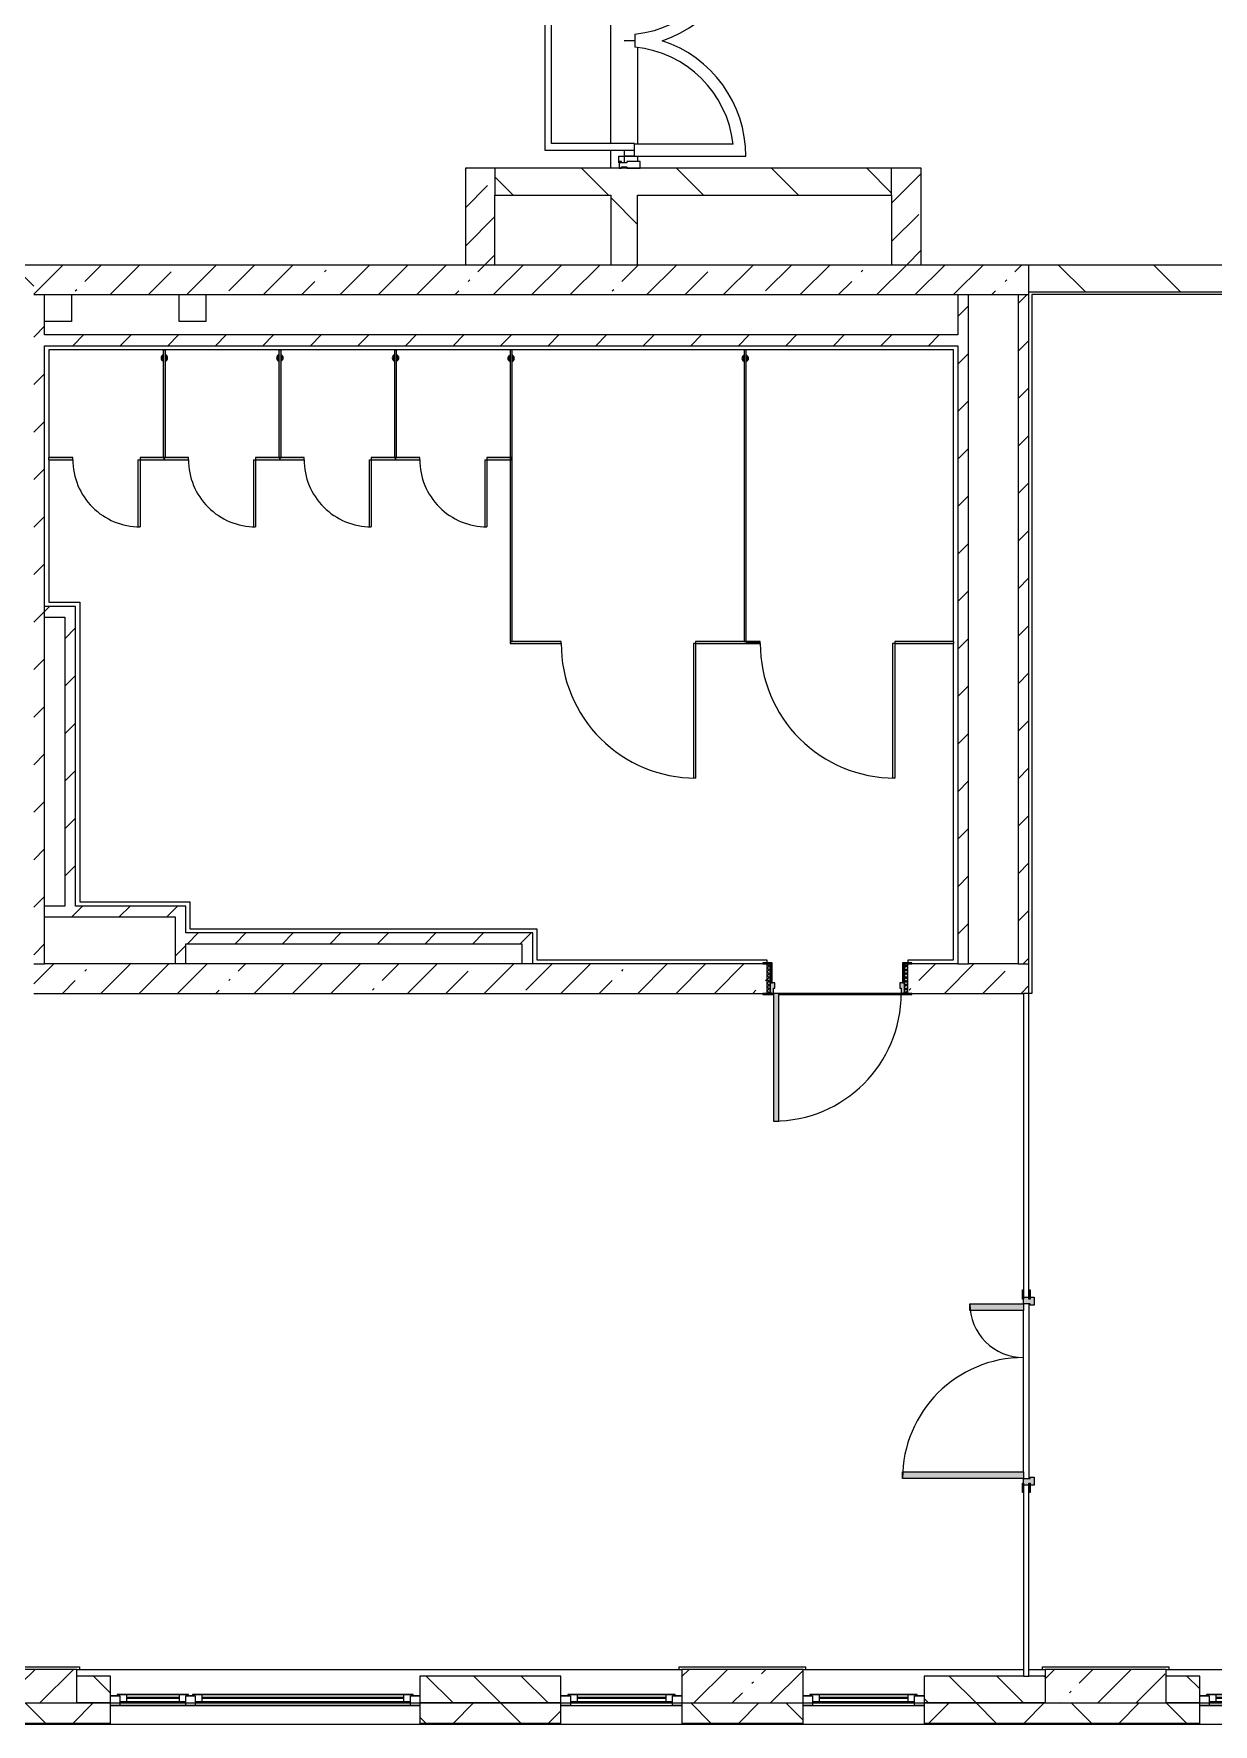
# Model space of a CAD drawing. Header units: millimetres. Extents: x 957 to 217451, y -8553 to 29000.
# Drawn here: x 184651 to 193421, y -258 to 12321 of the extents above; entities that cross this region are included whole.
import ezdxf

# ---------------------------------------------------------------- set-up
doc = ezdxf.new("R2010")
doc.units = ezdxf.units.MM
for name, color, linetype, lineweight, true_color in [('A-DETL-GENF-5', 7, 'Continuous', 5, 0xaaaaaa), ('A-DOOR-3', 7, 'Continuous', 5, 0xaaaaaa), ('A-DOOR-4', 7, 'Continuous', 5, 0xe2e2e2), ('A-DOOR-FRAM-3', 7, 'Continuous', 5, 0xe2e2e2), ('A-DOOR-FRAM-4', 7, 'Continuous', 5, 0xaaaaaa), ('A-FLOR-2', 7, 'Continuous', 5, 0xaaaaaa), ('A-GENM-5', 7, 'Continuous', 5, 0xe2ddcd)]:
    doc.layers.add(name, color=color, linetype=linetype, lineweight=lineweight, true_color=true_color)
for name, color, linetype, lineweight in [('A-DOOR-6', 7, 'Continuous', 5), ('A-GENM-2', 7, 'Continuous', 5), ('A-GLAZ-2', 7, 'Continuous', 5), ('A-GLAZ-CWMG-2', 7, 'Continuous', 5), ('A-WALL', 7, 'Continuous', 9), ('A-WALL-2', 7, 'Continuous', 5), ('I-WALL-2', 7, 'Continuous', 5), ('S-COLS-2', 7, 'Continuous', 5)]:
    doc.layers.add(name, color=color, linetype=linetype, lineweight=lineweight)
pattern_1 = [(45, (90440.88, 0), (-176.7767, 176.7767), [])]
pattern_2 = [(45, (90440.88, 0), (-285.1231, 285.1231), []), (45, (90726, 0), (-285.1231, 285.1231), [504.031, -100.806, 16.764, -84.042])]
pattern_3 = [(135, (90440.9, 0), (-353.5534, -353.5534), [])]

# ---------------------------------------------------------------- blocks, each defined once
blk = doc.blocks.new('BSC_Колонна _Прямоугольная - 250х900-23282983-3_2_1_птичка')
at = {"layer": 'S-COLS-2'}
h = blk.add_hatch(dxfattribs=at)
h.set_pattern_fill('FP_78', color=256, style=0, pattern_type=2)
h.set_pattern_definition([(45, (-99480, -25), (-285.1231, 285.1231), []), (45, (-99194.88, -25), (-285.1231, 285.1231), [504.031, -100.806, 16.764, -84.042])])
h.paths.add_polyline_path([(270, -125), (450, -125), (450, 125), (-450, 125), (-450, -125)])
for p, q in [((450, 125), (-450, 125)), ((-450, 125), (-450, -125)), ((450, -125), (450, 125)), ((-450, -125), (450, -125))]:
    blk.add_line(p, q, dxfattribs=at)
blk = doc.blocks.new('110_Дверь_СКБ_1Ст_Внутренняя1 - Д-7а_л__950x2100h_Туалет-V201-3_2_1_птичка')
at = {"layer": 'A-DOOR-3'}
h = blk.add_hatch(dxfattribs=at)
h.set_pattern_fill('FP_80', color=256, style=0, pattern_type=2)
h.set_pattern_definition([(135, (1776.41, 174.685), (-14.14214, -14.14214), []), (225, (1776.41, 174.685), (14.14214, -14.14214), [])])
h.paths.add_polyline_path([(537.5, 110), (512.5, 110), (512.5, -110), (537.5, -110)])
at = {"layer": 'A-DOOR-4'}
h = blk.add_hatch(color=256, dxfattribs=at)
h.paths.add_polyline_path([(487.5, 110), (487.5, 70), (477.5, 70), (477.5, 30), (512.5, 30), (512.5, 110), (500.2, 110)])
h.paths.add_polyline_path([(-487.5, 110), (-487.5, 30), (-452.5, 30), (-452.5, 70), (-462.5, 70), (-462.5, 110), (-472.5, 110)])
at = {"layer": 'A-DOOR-FRAM-3'}
for points in [[(447.5, 1060), (447.5, 110), (487.5, 112), (487.5, 1060)], [(-542.5, 118), (-542.5, 110), (-472.5, 110), (-472.5, 118), (-512.5, 118)], [(-487.5, 30), (-487.5, -110), (-472.5, -110), (-472.5, 30)], [(567.5, 118), (497.5, 118), (497.5, 110), (567.5, 110)], [(497.5, 30), (497.5, -110), (512.5, -110), (512.5, 30)], [(-512.5, -110), (-542.5, -110), (-542.5, -118), (-472.5, -118), (-472.5, -110), (-487.5, -110)], [(536.5, -110), (497.5, -110), (497.5, -118), (567.5, -118), (567.5, -110), (537.5, -110)]]:
    blk.add_hatch(color=256, dxfattribs=at).paths.add_polyline_path(points)
at = {"layer": 'A-DOOR-FRAM-4'}
h = blk.add_hatch(dxfattribs=at)
h.set_pattern_fill('FP_81', color=256, style=0, pattern_type=2)
h.set_pattern_definition([(45, (-346.384, 174.685), (-14.1421, 14.1421), []), (135, (-346.384, 174.685), (-14.1421, -14.1421), [])])
h.paths.add_polyline_path([(-512.5, 110), (-512.5, -110), (-487.5, -110), (-487.5, 110)])
at = {"layer": 'A-DOOR-3'}
for p, q in [((487.5, 1060), (447.5, 1060)), ((447.5, 1060), (447.5, 110)), ((487.5, 110), (487.5, 1060)), ((447.5, 110), (487.5, 110))]:
    blk.add_line(p, q, dxfattribs=at)
blk.add_arc((487.5, 110), 950, 90, 180, dxfattribs=at)
at = {"layer": 'A-DOOR-FRAM-4'}
for p, q in [((-472.5, 118), (-542.5, 118)), ((-542.5, 118), (-542.5, 110)), ((-542.5, 110), (-472.5, 110)), ((-487.5, 110), (-512.5, 110)), ((-512.5, 110), (-512.5, -110)), ((-462.5, 110), (-487.5, 110)), ((-487.5, 110), (-487.5, 30)), ((-487.5, -110), (-487.5, 110)), ((-472.5, 110), (-487.5, 110)), ((-487.5, 110), (-487.5, 109)), ((-487.5, 109), (-472.5, 109)), ((-487.5, 30), (-452.5, 30)), ((-472.5, 30), (-487.5, 30)), ((-487.5, 30), (-487.5, -110)), ((-472.5, 110), (-472.5, 118)), ((-472.5, 109), (-472.5, 110)), ((-472.5, -110), (-472.5, 30)), ((-462.5, 70), (-462.5, 110)), ((-452.5, 70), (-462.5, 70)), ((-452.5, 30), (-452.5, 70)), ((487.5, 70), (477.5, 70)), ((477.5, 70), (477.5, 30)), ((477.5, 30), (512.5, 30)), ((487.5, 110), (487.5, 70)), ((512.5, 110), (487.5, 110)), ((567.5, 118), (497.5, 118)), ((497.5, 118), (497.5, 110)), ((512.5, 110), (497.5, 110)), ((497.5, 110), (497.5, 109)), ((497.5, 110), (567.5, 110)), ((497.5, 109), (512.5, 109)), ((512.5, 30), (497.5, 30)), ((497.5, 30), (497.5, -110)), ((512.5, 30), (512.5, 110)), ((537.5, 110), (512.5, 110)), ((512.5, 110), (512.5, -110)), ((512.5, 109), (512.5, 110)), ((512.5, -110), (512.5, 30)), ((537.5, -110), (537.5, 110)), ((567.5, 110), (567.5, 118)), ((-472.5, -110), (-542.5, -110)), ((-542.5, -110), (-542.5, -118)), ((-542.5, -118), (-472.5, -118)), ((-512.5, -110), (-487.5, -110)), ((-487.5, -110), (-472.5, -110)), ((-472.5, -118), (-472.5, -110)), ((497.5, -110), (512.5, -110)), ((567.5, -110), (497.5, -110)), ((497.5, -110), (497.5, -118)), ((497.5, -118), (567.5, -118)), ((512.5, -110), (537.5, -110)), ((567.5, -118), (567.5, -110))]:
    blk.add_line(p, q, dxfattribs=at)
blk = doc.blocks.new('BSC_Колонна _Прямоугольная - 250х900-V202-3_2_1_птичка')
at = {"layer": 'S-COLS-2'}
h = blk.add_hatch(dxfattribs=at)
h.set_pattern_fill('FP_82', color=256, style=0, pattern_type=2)
h.set_pattern_definition([(45, (-94080, -25), (-285.1231, 285.1231), []), (45, (-93794.88, -25), (-285.1231, 285.1231), [504.031, -100.806, 16.764, -84.042])])
h.paths.add_polyline_path([(450, -125), (450, 125), (-450, 125), (-450, -125), (111, -125)])
for p, q in [((450, 125), (-450, 125)), ((-450, 125), (-450, -125)), ((450, -125), (450, 125)), ((-450, -125), (450, -125))]:
    blk.add_line(p, q, dxfattribs=at)
blk = doc.blocks.new('BSC_Колонна _Прямоугольная - 250х900-V203-3_2_1_птичка')
at = {"layer": 'S-COLS-2'}
h = blk.add_hatch(dxfattribs=at)
h.set_pattern_fill('FP_83', color=256, style=0, pattern_type=2)
h.set_pattern_definition([(45, (-102180, -25), (-285.1231, 285.1231), []), (45, (-101894.88, -25), (-285.1231, 285.1231), [504.031, -100.806, 16.764, -84.042])])
h.paths.add_polyline_path([(367, -125), (450, -125), (450, 125), (-450, 125), (-450, -125)])
for p, q in [((450, 125), (-450, 125)), ((-450, 125), (-450, -125)), ((450, -125), (450, 125)), ((-450, -125), (450, -125))]:
    blk.add_line(p, q, dxfattribs=at)
blk = doc.blocks.new('120_Окно_СКБ_2Ст_Фрамуга сверху - 120_Окно_СКБ_2Ст_2300х2500_h_ ДОО-19727959-3_2_1_птичка')
at = {"layer": 'A-GLAZ-2'}
for p, q in [((-1150, -127), (-1150, -57)), ((-1150, -57), (-1080, -57)), ((1150, -57), (-1150, -57)), ((-1080, -57), (-1080, -127)), ((-1080, -57), (1080, -57)), ((520, -87), (-1080, -87)), ((-1080, -87), (-1080, -127)), ((-1030, -137), (-1030, -87)), ((-1030, -107), (470, -107)), ((470, -117), (-1030, -117)), ((470, -137), (470, -87)), ((520, -127), (520, -57)), ((520, -57), (590, -57)), ((520, -127), (520, -87)), ((590, -57), (590, -127)), ((1080, -87), (590, -87)), ((590, -87), (590, -127)), ((640, -137), (640, -87)), ((640, -107), (1030, -107)), ((1030, -117), (640, -117)), ((1030, -137), (1030, -87)), ((1080, -127), (1080, -57)), ((1080, -57), (1150, -57)), ((1080, -127), (1080, -87)), ((1150, -57), (1150, -127)), ((-1080, -127), (-1150, -127)), ((-1150, -127), (-1100, -127)), ((-1080, -127), (-1100, -127)), ((-1100, -127), (-1100, -137)), ((-1100, -137), (540, -137)), ((540, -137), (-1100, -137)), ((590, -127), (520, -127)), ((540, -127), (520, -127)), ((540, -127), (570, -127)), ((540, -127), (570, -127)), ((540, -137), (540, -127)), ((590, -127), (570, -127)), ((570, -127), (570, -137)), ((570, -137), (1100, -137)), ((1100, -137), (570, -137)), ((1150, -127), (1080, -127)), ((1100, -127), (1080, -127)), ((1100, -127), (1150, -127)), ((1100, -137), (1100, -127))]:
    blk.add_line(p, q, dxfattribs=at)
blk = doc.blocks.new('120_Окно_СКБ_1Ст - 120_Окно_СКБ_1Ст 900х2500_h_ с форточкой-V205-3_2_1_птичка')
at = {"layer": 'A-GLAZ-2'}
for p, q in [((-450, -127), (-450, -57)), ((-450, -57), (-380, -57)), ((450, -57), (-450, -57)), ((-380, -57), (-380, -127)), ((380, -87), (-380, -87)), ((-380, -87), (-380, -127)), ((-330, -137), (-330, -87)), ((-330, -107), (330, -107)), ((330, -117), (-330, -117)), ((330, -137), (330, -87)), ((380, -127), (380, -57)), ((380, -57), (450, -57)), ((380, -127), (380, -87)), ((450, -57), (450, -127)), ((-380, -127), (-450, -127)), ((-450, -127), (-400, -127)), ((-380, -127), (-400, -127)), ((-400, -127), (-400, -137)), ((-400, -137), (400, -137)), ((400, -137), (-400, -137)), ((450, -127), (380, -127)), ((400, -127), (380, -127)), ((400, -127), (450, -127)), ((400, -137), (400, -127))]:
    blk.add_line(p, q, dxfattribs=at)
blk = doc.blocks.new('120_Окно_СКБ_1Ст - 120_Окно_СКБ_1Ст 900х2500_h_ с форточкой-22876038-3_2_1_птичка')
at = {"layer": 'A-GLAZ-2'}
for p, q in [((-450, -127), (-450, -57)), ((-450, -57), (-380, -57)), ((450, -57), (-450, -57)), ((-380, -57), (-380, -127)), ((380, -87), (-380, -87)), ((-380, -87), (-380, -127)), ((-330, -137), (-330, -87)), ((-330, -107), (330, -107)), ((330, -117), (-330, -117)), ((330, -137), (330, -87)), ((380, -127), (380, -57)), ((380, -57), (450, -57)), ((380, -127), (380, -87)), ((450, -57), (450, -127)), ((-380, -127), (-450, -127)), ((-450, -127), (-400, -127)), ((-380, -127), (-400, -127)), ((-400, -127), (-400, -137)), ((-400, -137), (400, -137)), ((400, -137), (-400, -137)), ((450, -127), (380, -127)), ((400, -127), (380, -127)), ((400, -127), (450, -127)), ((400, -137), (400, -127))]:
    blk.add_line(p, q, dxfattribs=at)
blk = doc.blocks.new('131_Сантехническая перегородка 7 - СП-1-V292-3_2_1_птичка')
at = {"layer": 'A-GENM-5'}
blk.add_hatch(color=256, dxfattribs=at).paths.add_polyline_path([(2166, -8), (2166, 8), (-4, 8), (-4, -8), (1058, -8)])
at = {"layer": 'A-GENM-2'}
for p, q in [((2166, 8), (-4, 8)), ((-4, 8), (-4, -8)), ((2166, -8), (2166, 8)), ((-4, -8), (2166, -8))]:
    blk.add_line(p, q, dxfattribs=at)
at = {"layer": 'A-GENM-2', "flags": 128}
for points in [[(71, 8), (71, 9), (71, 9), (70, 9), (70, 10), (70, 10), (69, 11), (69, 11), (68, 12), (68, 12), (67, 12), (67, 13), (66, 13), (66, 13), (65, 14), (65, 14), (64, 14), (64, 14), (63, 14), (62, 15), (62, 15), (61, 15), (61, 15), (60, 15), (59, 15), (59, 15), (58, 15), (58, 15), (57, 15), (56, 15), (56, 15), (55, 15), (55, 15), (54, 14), (54, 14), (53, 14), (52, 14), (52, 13), (51, 13), (51, 13), (50, 13), (50, 12), (49, 12), (49, 11), (48, 11), (48, 11), (48, 10), (47, 10), (47, 9), (46, 9), (46, 8), (46, 8)], [(46, -8), (46, -9), (47, -9), (47, -9), (47, -10), (48, -10), (48, -11), (49, -11), (49, -12), (50, -12), (50, -12), (51, -13), (51, -13), (52, -13), (52, -14), (53, -14), (53, -14), (54, -14), (54, -14), (55, -15), (56, -15), (56, -15), (57, -15), (57, -15), (58, -15), (59, -15), (59, -15), (60, -15), (60, -15), (61, -15), (62, -15), (62, -15), (63, -15), (63, -14), (64, -14), (64, -14), (65, -14), (66, -13), (66, -13), (67, -13), (67, -13), (68, -12), (68, -12), (69, -11), (69, -11), (69, -11), (70, -10), (70, -10), (71, -9), (71, -9), (71, -8), (71, -8)]]:
    blk.add_lwpolyline(points, dxfattribs=at)
at = {"layer": 'A-GENM-2'}
for radius, start, end in [(24.6, 19.9113, 160.0887), (17.6, 45, 135), (17.6, 45, 135), (15.1, 45, 135), (24.6, 199.9113, 340.0887), (17.6, 225, 315), (17.6, 225, 315), (15.1, 225, 315)]:
    blk.add_arc((59, 0), radius, start, end, dxfattribs=at)
blk = doc.blocks.new('131_Сантехническая перегородка 6 - СП-1-V293-3_2_1_птичка')
at = {"layer": 'A-GENM-5'}
blk.add_hatch(color=256, dxfattribs=at).paths.add_polyline_path([(800, 8), (0, 8), (0, -8), (800, -8)])
at = {"layer": 'A-GENM-2'}
for p, q in [((800, 8), (0, 8)), ((0, 8), (0, -8)), ((800, -8), (800, 8)), ((0, -8), (800, -8))]:
    blk.add_line(p, q, dxfattribs=at)
at = {"layer": 'A-GENM-2', "flags": 128}
for points in [[(71, 8), (71, 9), (71, 9), (70, 9), (70, 10), (70, 10), (69, 11), (69, 11), (68, 12), (68, 12), (67, 12), (67, 13), (66, 13), (66, 13), (65, 14), (65, 14), (64, 14), (64, 14), (63, 14), (62, 15), (62, 15), (61, 15), (61, 15), (60, 15), (59, 15), (59, 15), (58, 15), (58, 15), (57, 15), (56, 15), (56, 15), (55, 15), (55, 15), (54, 14), (54, 14), (53, 14), (52, 14), (52, 13), (51, 13), (51, 13), (50, 13), (50, 12), (49, 12), (49, 11), (48, 11), (48, 11), (48, 10), (47, 10), (47, 9), (46, 9), (46, 8), (46, 8)], [(46, -8), (46, -9), (47, -9), (47, -9), (47, -10), (48, -10), (48, -11), (49, -11), (49, -12), (50, -12), (50, -12), (51, -13), (51, -13), (52, -13), (52, -14), (53, -14), (53, -14), (54, -14), (54, -14), (55, -15), (56, -15), (56, -15), (57, -15), (57, -15), (58, -15), (59, -15), (59, -15), (60, -15), (60, -15), (61, -15), (62, -15), (62, -15), (63, -15), (63, -14), (64, -14), (64, -14), (65, -14), (66, -13), (66, -13), (67, -13), (67, -13), (68, -12), (68, -12), (69, -11), (69, -11), (69, -11), (70, -10), (70, -10), (71, -9), (71, -9), (71, -8), (71, -8)]]:
    blk.add_lwpolyline(points, dxfattribs=at)
at = {"layer": 'A-GENM-2'}
for radius, start, end in [(24.6, 19.9113, 160.0887), (17.6, 45, 135), (17.6, 45, 135), (15.1, 45, 135), (24.6, 199.9113, 340.0887), (17.6, 225, 315), (17.6, 225, 315), (15.1, 225, 315)]:
    blk.add_arc((59, 0), radius, start, end, dxfattribs=at)
blk = doc.blocks.new('131_Сантехническая перегородка_Дверь МГН - СД-1-V294-3_2_1_птичка')
at = {"layer": 'A-GENM-5'}
for points in [[(-366.5, 8), (-370, 8), (-366.5, -8), (10, -8), (10, 8), (-350.5, 8)], [(1374, 8), (1010, 8), (1010, -8), (1390, -8), (1390, 8)]]:
    blk.add_hatch(color=256, dxfattribs=at).paths.add_polyline_path(points)
at = {"layer": 'A-DOOR-6'}
for p, q in [((10, 1008), (26, 1008)), ((10, 8), (10, 1008)), ((26, 8), (26, 1008)), ((10, 8), (26, 8))]:
    blk.add_line(p, q, dxfattribs=at)
blk.add_arc((10, 8), 1000, 360, 90, dxfattribs=at)
at = {"layer": 'A-GENM-2'}
for p, q in [((10, 8), (-370, 8)), ((-370, 8), (-370, -8)), ((10, -8), (10, 8)), ((1390, 8), (1010, 8)), ((1010, 8), (1010, -8)), ((1390, -8), (1390, 8)), ((-370, -8), (10, -8)), ((1010, -8), (1390, -8))]:
    blk.add_line(p, q, dxfattribs=at)
blk = doc.blocks.new('131_Сантехническая перегородка_Дверь 5 - СД-1-V295-3_2_1_птичка')
at = {"layer": 'A-GENM-5'}
for points in [[(70, 8), (70, -8), (250, -8), (250, 8), (77, 8)], [(750, 8), (750, -8), (930, -8), (929, 8), (828, 8)]]:
    blk.add_hatch(color=256, dxfattribs=at).paths.add_polyline_path(points)
at = {"layer": 'A-DOOR-6'}
for p, q in [((266, 508), (250, 508)), ((250, 8), (250, 508)), ((266, 8), (266, 508)), ((266, 8), (250, 8))]:
    blk.add_line(p, q, dxfattribs=at)
blk.add_arc((250, 8), 500, 360, 90, dxfattribs=at)
at = {"layer": 'A-GENM-2'}
for p, q in [((250, 8), (70, 8)), ((70, 8), (70, -8)), ((250, -8), (250, 8)), ((930, 8), (750, 8)), ((750, 8), (750, -8)), ((930, -8), (930, 8)), ((70, -8), (250, -8)), ((750, -8), (930, -8))]:
    blk.add_line(p, q, dxfattribs=at)
blk = doc.blocks.new('131_Сантехническая перегородка_Дверь 5 - СД-1-V296-3_2_1_птичка')
at = {"layer": 'A-GENM-5'}
for points in [[(78, 8), (78, -8), (250, -8), (250, 8)], [(922, 8), (750, 8), (750, -8), (930, -8), (930, 8)]]:
    blk.add_hatch(color=256, dxfattribs=at).paths.add_polyline_path(points)
at = {"layer": 'A-DOOR-6'}
for p, q in [((266, 508), (250, 508)), ((250, 8), (250, 508)), ((266, 8), (266, 508)), ((266, 8), (250, 8))]:
    blk.add_line(p, q, dxfattribs=at)
blk.add_arc((250, 8), 500, 360, 90, dxfattribs=at)
at = {"layer": 'A-GENM-2'}
for p, q in [((250, 8), (70, 8)), ((70, 8), (70, -8)), ((250, -8), (250, 8)), ((930, 8), (750, 8)), ((750, 8), (750, -8)), ((930, -8), (930, 8)), ((70, -8), (250, -8)), ((750, -8), (930, -8))]:
    blk.add_line(p, q, dxfattribs=at)
blk = doc.blocks.new('131_Сантехническая перегородка_Дверь МГН 2 - СД-1-V297-3_2_1_птичка')
at = {"layer": 'A-GENM-5'}
for points in [[(-430, 8), (-427, -8), (10, -8), (10, 8), (-427, 8)], [(1010, 8), (1010, -8), (1110, -8), (1110, 8)]]:
    blk.add_hatch(color=256, dxfattribs=at).paths.add_polyline_path(points)
at = {"layer": 'A-DOOR-6'}
for p, q in [((10, 1008), (26, 1008)), ((10, 8), (10, 1008)), ((26, 8), (26, 1008)), ((10, 8), (26, 8))]:
    blk.add_line(p, q, dxfattribs=at)
blk.add_arc((10, 8), 1000, 360, 90, dxfattribs=at)
at = {"layer": 'A-GENM-2'}
for p, q in [((10, 8), (-430, 8)), ((-430, 8), (-430, -8)), ((10, -8), (10, 8)), ((1110, 8), (1010, 8)), ((1010, 8), (1010, -8)), ((1110, -8), (1110, 8)), ((-430, -8), (10, -8)), ((1010, -8), (1110, -8))]:
    blk.add_line(p, q, dxfattribs=at)
blk = doc.blocks.new('Дверь_Витражная_остекление_ - ВВ-7 остекление-32356329-3_2_1_птичка')
at = {"layer": 'A-DETL-GENF-5'}
for p, q in [((-815, -20), (-860, -20)), ((-860, -96), (-860, -20)), ((-815, -20), (-860, -20)), ((-860, -20), (-860, -96)), ((865, -100), (865, -20)), ((865, -20), (865, -100)), ((910, -880), (910, -140)), ((910, -880), (910, -140)), ((910, -800), (900, -800)), ((910, -880), (900, -880)), ((900, -880), (910, -880))]:
    blk.add_line(p, q, dxfattribs=at)
at = {"layer": 'A-DOOR-3'}
for p, q in [((-910, 20), (-860, 20)), ((-910, -20), (-910, 20)), ((-860, 20), (-860, -20)), ((860, 20), (910, 20)), ((860, -20), (860, 20)), ((910, 20), (910, -20)), ((-860, -20), (-910, -20)), ((-860, -96), (-860, -20)), ((910, -20), (860, -20))]:
    blk.add_line(p, q, dxfattribs=at)
for centre, start, end in [((-860, -20), 354.5815, 0), ((860, -20), 180, 185.4185)]:
    blk.add_arc(centre, 860, start, end, dxfattribs=at)
blk = doc.blocks.new('Прямоугольный импост - Импост структурный с накладкой - 160мм Темный-32310142-3_2_1_птичка')
at = {"layer": 'A-GLAZ-CWMG-2'}
for p, q in [((-50, 0), (-50, 17)), ((-50, 17), (0, 17)), ((-40, 0), (-50, 0)), ((-40, -40), (-40, 0)), ((0, 0), (-10, 0)), ((-10, 0), (-10, -40)), ((0, 17), (0, 0)), ((-50, -140), (-50, -40)), ((-50, -40), (-40, -40)), ((-10, -40), (0, -40)), ((0, -40), (0, -140)), ((0, -140), (-50, -140))]:
    blk.add_line(p, q, dxfattribs=at)
blk = doc.blocks.new('110_Дверь_СКБ_2Ст - Д-5_п__в составе перегородки _не входит в спец__-32680317-3_2_1_птичка')
at = {"layer": 'A-DOOR-4'}
h = blk.add_hatch(color=256, dxfattribs=at)
h.paths.add_polyline_path([(712, -20), (712, 60), (652, 60), (652, 30), (662, 30), (662, -20)])
h.paths.add_polyline_path([(-628, 30), (-628, 60), (-688, 60), (-688, -20), (-638, -20), (-638, 30)])
for points in [[(-588, -420), (-588, -20), (-638, -20), (-638, -420)], [(662, -916), (662, -20), (612, -20), (612, -920), (662, -920)]]:
    blk.add_hatch(color=256, dxfattribs=at).paths.add_polyline_path(points)
at = {"layer": 'A-DOOR-FRAM-3'}
for points in [[(-688, 28), (-743, 28), (-743, 20), (-688, 20)], [(767, 28), (712, 28), (712, 20), (767, 20)], [(-673, -28), (-673, -20), (-743, -20), (-743, -28), (-688, -28)], [(767, -20), (697, -20), (697, -28), (767, -28)]]:
    blk.add_hatch(color=256, dxfattribs=at).paths.add_polyline_path(points)
at = {"layer": 'A-DOOR-3'}
for p, q in [((-638, -20), (-588, -20)), ((-638, -420), (-638, -20)), ((-588, -20), (-588, -420)), ((612, -20), (662, -20)), ((612, -920), (612, -20)), ((662, -20), (662, -920)), ((-588, -420), (-638, -420)), ((662, -920), (612, -920))]:
    blk.add_line(p, q, dxfattribs=at)
for centre, radius, start, end in [((-638, -20), 400, 270, 0), ((662, -20), 900, 180, 270)]:
    blk.add_arc(centre, radius, start, end, dxfattribs=at)
at = {"layer": 'A-DOOR-FRAM-4'}
for p, q in [((-743, 28), (-673, 28)), ((-743, 20), (-743, 28)), ((-673, 20), (-743, 20)), ((-688, 60), (-628, 60)), ((-688, -20), (-688, 60)), ((-688, 20), (-673, 20)), ((-688, 19), (-688, 20)), ((-673, 19), (-688, 19)), ((-673, 28), (-673, 20)), ((-673, 20), (-673, 19)), ((-638, 30), (-638, -20)), ((-628, 30), (-638, 30)), ((-628, 60), (-628, 30)), ((652, 60), (712, 60)), ((652, 30), (652, 60)), ((662, 30), (652, 30)), ((662, -20), (662, 30)), ((697, 20), (697, 28)), ((697, 28), (767, 28)), ((697, 19), (697, 20)), ((697, 20), (712, 20)), ((767, 20), (697, 20)), ((712, 19), (697, 19)), ((712, 60), (712, -20)), ((712, 20), (712, 19)), ((767, 28), (767, 20)), ((-743, -20), (-673, -20)), ((-743, -28), (-743, -20)), ((-673, -28), (-743, -28)), ((-638, -20), (-688, -20)), ((-673, -20), (-673, -28)), ((712, -20), (662, -20)), ((697, -28), (697, -20)), ((697, -20), (767, -20)), ((767, -28), (697, -28)), ((767, -20), (767, -28))]:
    blk.add_line(p, q, dxfattribs=at)

msp = doc.modelspace()

# ---------------------------------------------------------------- hatches: boundary and pattern name
at = {"layer": 'A-WALL-2'}
h = msp.add_hatch(dxfattribs=at)
h.set_pattern_fill('FP_59', color=256, style=0, pattern_type=2)
h.set_pattern_definition([(135, (90440.88, 0), (-176.7767, -176.7767), [])])
h.paths.add_polyline_path([(195784.4, -100), (196670.9, -100), (196670.9, 100), (195620.9, 100), (195620.9, -100)])
h.paths.add_polyline_path([(193070.9, -100), (193320.9, -100), (193320.9, 100), (193070.9, 100), (193070.9, 50)])
h.paths.add_polyline_path([(211870.9, -100), (211870.9, 100), (211570.9, 100), (211570.9, -100), (211631.8, -100)])
h.paths.add_polyline_path([(192071.9, -100), (192170.9, -100), (192170.9, 100), (191270.9, 96.2), (191270.9, -100), (192055.6, -100)])
h.paths.add_polyline_path([(209770.9, -100), (209767.4, 100), (209270.9, 99.1), (209270.9, -100), (209767.4, -100)])
h.paths.add_polyline_path([(199370.9, -100), (200270.9, -100), (200270.9, 100), (199370.9, 100)])
h.paths.add_polyline_path([(188326.7, -100), (188570.9, -100), (188570.9, 100), (187520.9, 100), (187520.9, -100)])
h.paths.add_polyline_path([(207470.9, -100), (207470.9, 100), (206420.9, 100), (206420.9, -100), (206970.8, -100)])
h.paths.add_polyline_path([(184990.4, -100), (185220.9, -100), (185220.9, 100), (184970.9, 100), (184970.9, -100)])
h.paths.add_polyline_path([(182390.9, -100), (183170.9, -100), (183170.9, 100), (182370.9, 100), (182370.9, -100)])
h.paths.add_polyline_path([(203870.9, -100), (204120.9, -100), (204120.9, 100), (203870.9, 100), (203870.9, -84)])
h.paths.add_polyline_path([(202070.9, -100), (202070.9, 100), (201170.9, 100), (201170.9, -100), (201377.6, -100)])
h = msp.add_hatch(dxfattribs=at)
h.set_pattern_fill('FP_60', color=256, style=0, pattern_type=2)
h.set_pattern_definition([(45, (90440.9, 0), (-353.5534, 353.5534), []), (135, (90440.9, 0), (-353.5534, -353.5534), [])])
h.paths.add_polyline_path([(215518, -250), (215520.9, -250), (215520.9, -100), (214170.9, -100), (214170.9, -250), (215270.9, -250)])
h.paths.add_polyline_path([(210699.6, -250), (211870.9, -250), (211870.9, -100), (210670.9, -100), (210670.9, -250)])
h.paths.add_polyline_path([(198470.9, -250), (198470.9, -100), (197570.9, -100), (197570.9, -250), (197648.8, -250)])
h.paths.add_polyline_path([(200270.9, -250), (200270.9, -100), (199370.9, -100), (199370.9, -250), (199513.2, -250)])
h.paths.add_polyline_path([(201170.9, -250), (202070.9, -250), (202070.9, -100), (201170.9, -100), (201170.9, -194.5)])
h.paths.add_polyline_path([(202970.9, -250), (204120.9, -250), (204120.9, -100), (202970.9, -100), (202970.9, -202.5)])
h.paths.add_polyline_path([(206420.9, -250), (207470.9, -250), (207470.9, -100), (206420.9, -100), (206420.9, -217.7)])
h.paths.add_polyline_path([(209767.4, -250), (209770.9, -250), (209767.4, -100), (208370.9, -100), (208370.9, -250), (208835.2, -250)])
h.paths.add_polyline_path([(187520.9, -250), (188570.9, -250), (188570.9, -100), (187520.9, -100), (187520.9, -134.1)])
h.paths.add_polyline_path([(192055.6, -250), (193320.9, -250), (193320.9, -100), (191270.9, -100), (191270.9, -250)])
h.paths.add_polyline_path([(190191.2, -250), (190370.9, -250), (190370.9, -100), (189470.9, -100), (189470.9, -250)])
h.paths.add_polyline_path([(195620.9, -250), (196670.9, -250), (196670.9, -100), (195620.9, -100), (195620.9, -170)])
h.paths.add_polyline_path([(184597.9, -250), (185220.9, -250), (185220.9, -100), (184070.9, -100), (184070.9, -250)])
h.paths.add_polyline_path([(179800.9, -250), (181470.9, -250), (181470.9, -100), (179650.9, -100), (179650.9, -250), (179728.9, -250)])
h.paths.add_polyline_path([(183170.9, -250), (183170.9, -100), (182370.9, -100), (182370.9, -250), (182733.5, -250)])
at = {"layer": 'I-WALL-2'}
h = msp.add_hatch(dxfattribs=at)
h.set_pattern_fill('FP_61', color=256, style=0, pattern_type=2)
h.set_pattern_definition(pattern_3)
h.paths.add_polyline_path([(188940.9, 10600), (189140.9, 10600), (189140.9, 11320), (188940.9, 11320), (188940.9, 10613.7)])
h.paths.add_polyline_path([(188940.9, 13220), (189140.9, 13225), (189140.9, 13400), (188940.9, 13400), (188940.9, 13225)])
h = msp.add_hatch(dxfattribs=at)
h.set_pattern_fill('FP_57', color=256, style=0, pattern_type=2)
h.set_pattern_definition(pattern_2)
h.paths.add_polyline_path([(187859.9, 10600), (188079.9, 10600), (188079.9, 11320), (187859.9, 11320), (187859.9, 11221)])
h = msp.add_hatch(dxfattribs=at)
h.set_pattern_fill('FP_61', color=256, style=0, pattern_type=2)
h.set_pattern_definition(pattern_3)
h.paths.add_polyline_path([(188326.7, 11120), (188940.9, 11120), (188940.9, 11320), (188079.9, 11320), (188079.9, 11120)])
h = msp.add_hatch(dxfattribs=at)
h.set_pattern_fill('FP_61', color=256, style=0, pattern_type=2)
h.set_pattern_definition(pattern_3)
h.paths.add_polyline_path([(190191.2, 11120), (191029.9, 11120), (191029.9, 11320), (189140.9, 11320), (189140.9, 11120)])
h = msp.add_hatch(dxfattribs=at)
h.set_pattern_fill('FP_57', color=256, style=0, pattern_type=2)
h.set_pattern_definition(pattern_2)
h.paths.add_polyline_path([(191029.9, 10600), (191249.9, 10600), (191249.9, 11320), (191029.9, 11320), (191029.9, 10802.6)])
h = msp.add_hatch(dxfattribs=at)
h.set_pattern_fill('FP_61', color=256, style=0, pattern_type=2)
h.set_pattern_definition(pattern_3)
h.paths.add_polyline_path([(192050.9, 10400), (194085.9, 10400), (194085.9, 10600), (192050.9, 10600)])
h.paths.add_polyline_path([(197550.9, 10400), (197570.9, 10400), (197570.9, 10600), (195535.9, 10600), (195535.9, 10400), (195784.4, 10400)])
h.paths.add_polyline_path([(180370.9, 10400), (180425.9, 10400), (180425.9, 10600), (180050.9, 10600), (180050.9, 10400), (180070.9, 10400)])
h.paths.add_polyline_path([(182470.9, 10400), (182950.9, 10400), (182950.9, 10600), (181825.9, 10596.2), (181825.9, 10400), (182390.9, 10400)])
h.paths.add_polyline_path([(184650.9, 10400), (184650.9, 10600), (183900.9, 10600), (183900.9, 10400), (184597.9, 10400)])
h = msp.add_hatch(dxfattribs=at)
h.set_pattern_fill('FP_57', color=256, style=0, pattern_type=2)
h.set_pattern_definition(pattern_2)
h.paths.add_polyline_path([(192050.9, 10380), (192050.9, 10600), (184650.9, 10600), (184650.9, 10380), (191249.9, 10380)])
h = msp.add_hatch(dxfattribs=at)
h.set_pattern_fill('FP_62', color=256, style=0, pattern_type=2)
h.set_pattern_definition(pattern_1)
h.paths.add_polyline_path([(184730.9, 5400), (184730.9, 10380), (184650.9, 10374.7), (184650.9, 5400)])
h = msp.add_hatch(dxfattribs=at)
h.set_pattern_fill('FP_62', color=256, style=0, pattern_type=2)
h.set_pattern_definition(pattern_1)
h.paths.add_polyline_path([(191520.9, 5400), (191600.9, 5400), (191600.9, 10380), (191520.9, 10380), (191520.9, 5431)])
h = msp.add_hatch(dxfattribs=at)
h.set_pattern_fill('FP_62', color=256, style=0, pattern_type=2)
h.set_pattern_definition(pattern_1)
h.paths.add_polyline_path([(192050.9, 5400), (192050.9, 10380), (191970.9, 10380), (191970.9, 5400)])
h = msp.add_hatch(dxfattribs=at)
h.set_pattern_fill('FP_62', color=256, style=0, pattern_type=2)
h.set_pattern_definition(pattern_1)
h.paths.add_polyline_path([(184730.9, 10000), (191520.9, 10000), (191520.9, 10080), (184730.9, 10080), (184730.9, 10064.1)])
h = msp.add_hatch(dxfattribs=at)
h.set_pattern_fill('FP_62', color=256, style=0, pattern_type=2)
h.set_pattern_definition(pattern_1)
h.paths.add_polyline_path([(184730.9, 7980), (184960.9, 7980), (184960.9, 8060), (184730.9, 8060)])
h = msp.add_hatch(dxfattribs=at)
h.set_pattern_fill('FP_62', color=256, style=0, pattern_type=2)
h.set_pattern_definition(pattern_1)
h.paths.add_polyline_path([(184960.9, 5830), (184960.9, 7980), (184880.9, 7980), (184880.9, 5830)])
h = msp.add_hatch(dxfattribs=at)
h.set_pattern_fill('FP_62', color=256, style=0, pattern_type=2)
h.set_pattern_definition(pattern_1)
h.paths.add_polyline_path([(182470.9, 6620), (182900.9, 6620), (182900.9, 6700), (182470.9, 6700)])
h.paths.add_polyline_path([(184597.9, 6620), (184650.9, 6620), (184650.9, 6700), (183850.9, 6700), (183850.9, 6620), (183900.9, 6620)])
h = msp.add_hatch(dxfattribs=at)
h.set_pattern_fill('FP_62', color=256, style=0, pattern_type=2)
h.set_pattern_definition(pattern_1)
h.paths.add_polyline_path([(184960.9, 5750), (185700.9, 5750), (185700.9, 5830), (184730.9, 5830), (184730.9, 5750), (184880.9, 5750)])
h = msp.add_hatch(dxfattribs=at)
h.set_pattern_fill('FP_62', color=256, style=0, pattern_type=2)
h.set_pattern_definition(pattern_1)
h.paths.add_polyline_path([(185700.9, 5400), (185780.9, 5400), (185780.9, 5830), (185700.9, 5830), (185700.9, 5661)])
h = msp.add_hatch(dxfattribs=at)
h.set_pattern_fill('FP_62', color=256, style=0, pattern_type=2)
h.set_pattern_definition(pattern_1)
h.paths.add_polyline_path([(185811.9, 5550), (188280.9, 5550), (188280.9, 5630), (185780.9, 5630), (185780.9, 5550)])
h = msp.add_hatch(dxfattribs=at)
h.set_pattern_fill('FP_62', color=256, style=0, pattern_type=2)
h.set_pattern_definition(pattern_1)
h.paths.add_polyline_path([(188360.9, 5400), (188360.9, 5630), (188280.9, 5630), (188280.9, 5400), (188326.7, 5400)])
h = msp.add_hatch(dxfattribs=at)
h.set_pattern_fill('FP_57', color=256, style=0, pattern_type=2)
h.set_pattern_definition(pattern_2)
h.paths.add_polyline_path([(191489.9, 5180), (192050.9, 5180), (192050.9, 5400), (191150.9, 5400), (191151.9, 5180), (191434.3, 5180)])
h.paths.add_polyline_path([(184990.4, 5180), (190100.9, 5180), (190100.9, 5400), (184650.9, 5400), (184650.9, 5180)])

# ---------------------------------------------------------------- linework, layer by layer
at = {"layer": 'A-FLOR-2'}
for p, q in [((188450.9, 13130), (188450.9, 11455)), ((188500.9, 11505), (188500.9, 13080)), ((189120.9, 12318.9), (189120.9, 12221.1)), ((188450.9, 11455), (189116.9, 11455)), ((189116.9, 11505), (188500.9, 11505)), ((189116.9, 11410), (189116.9, 11505)), ((189850.9, 11500), (189116.9, 11500)), ((189116.9, 11410), (189945.9, 11410)), ((184930.9, 10380), (184930.9, 10180)), ((185730.9, 10180), (185730.9, 10380)), ((185930.9, 10380), (185930.9, 10180)), ((194085.9, 10380), (192071.9, 10380)), ((192071.9, 10380), (192071.9, 5180)), ((184930.9, 10180), (184730.9, 10180)), ((185930.9, 10180), (185730.9, 10180)), ((188192.4, 9969), (184761.9, 9969)), ((184761.9, 9969), (184761.9, 9168)), ((189932.9, 9969), (188208.4, 9969)), ((191489.9, 9969), (189948.9, 9969)), ((191489.9, 7799), (191489.9, 9969)), ((184761.9, 9152), (184761.9, 8091)), ((184761.9, 8091), (184991.9, 8091)), ((184991.9, 8091), (184991.9, 5861)), ((191489.9, 5431), (191489.9, 7783)), ((184991.9, 5861), (185811.9, 5861)), ((185811.9, 5861), (185811.9, 5661)), ((185811.9, 5661), (188391.9, 5661)), ((188391.9, 5661), (188391.9, 5431)), ((188391.9, 5431), (190101.9, 5431)), ((190101.9, 5431), (190101.9, 5408)), ((191151.9, 5408), (191151.9, 5431)), ((191151.9, 5431), (191489.9, 5431)), ((190101.9, 5171), (190150.9, 5171)), ((191100.9, 5180), (190191.2, 5180)), ((190191.2, 5171), (191151.9, 5171)), ((192071.9, 5180), (192055.6, 5180)), ((184050.4, 170), (184990.4, 170)), ((184990.4, 170), (184990.4, 150)), ((189450.4, 150), (189450.4, 170)), ((189450.4, 170), (190390.4, 170)), ((190390.4, 170), (190390.4, 150)), ((192150.9, 150), (192150.9, 170)), ((192150.9, 170), (193090.9, 170)), ((193090.9, 170), (193090.9, 150))]:
    msp.add_line(p, q, dxfattribs=at)
for centre, radius, start, end in [((189040.9, 13130), 905, 288.14412, 2.53324), ((189040.9, 13130), 815, 275.6332, 356.48271), ((189040.9, 11410), 815, 6.34007, 84.3668), ((189040.9, 11410), 905, 360, 71.85588)]:
    msp.add_arc(centre, radius, start, end, dxfattribs=at)
at = {"layer": 'A-WALL'}
for p, q in [((188079.9, 11320), (188079.9, 11120)), ((191029.9, 11120), (191029.9, 11320)), ((189140.9, 10600), (188940.9, 10600)), ((192050.9, 10400), (192050.9, 10600)), ((184650.9, 5400), (184730.9, 5400)), ((191520.9, 5400), (191600.9, 5400)), ((191970.9, 5400), (192050.9, 5400)), ((192050.9, 5180), (192010.9, 5180)), ((192010.9, 100), (192050.9, 100)), ((184970.9, -100), (185220.9, -100)), ((185220.9, -100), (184970.9, -100)), ((187520.9, -100), (188570.9, -100)), ((188570.9, -100), (187520.9, -100)), ((191270.9, -100), (192170.9, -100)), ((192170.9, -100), (191270.9, -100)), ((193070.9, -100), (193320.9, -100)), ((193320.9, -100), (193070.9, -100)), ((184070.9, -250), (185220.9, -250)), ((187520.9, -250), (188570.9, -250)), ((189470.9, -250), (190370.9, -250)), ((191270.9, -250), (193320.9, -250)), ((184070.9, -253), (185220.9, -253)), ((187520.9, -253), (188570.9, -253)), ((189470.9, -253), (190370.9, -253)), ((191270.9, -253), (193320.9, -253))]:
    msp.add_line(p, q, dxfattribs=at)
at = {"layer": 'A-WALL-2'}
for p, q in [((185220.9, 100), (184970.9, 100)), ((185220.9, -258), (185220.9, 100)), ((188570.9, 100), (187520.9, 100)), ((187520.9, 100), (187520.9, -258)), ((188570.9, -258), (188570.9, 100)), ((192010.9, 100), (191270.9, 100)), ((191270.9, 100), (191270.9, -258)), ((192170.9, 100), (192050.9, 100)), ((193320.9, 100), (193070.9, 100)), ((193320.9, -258), (193320.9, 100)), ((185220.9, -100), (187520.9, -100)), ((188570.9, -100), (189470.9, -100)), ((189470.9, -100), (189470.9, -258)), ((190370.9, -258), (190370.9, -100)), ((190370.9, -100), (191270.9, -100)), ((193320.9, -100), (195620.9, -100)), ((183170.9, -258), (197570.9, -258))]:
    msp.add_line(p, q, dxfattribs=at)
at = {"layer": 'I-WALL-2'}
for p, q in [((188940.9, 11505), (188940.9, 13080)), ((189140.9, 12217.8), (189140.9, 11500)), ((188940.9, 11320), (188940.9, 11455)), ((189140.9, 11410), (189140.9, 11370)), ((191249.9, 11320), (187859.9, 11320)), ((187859.9, 11320), (187859.9, 10600)), ((191249.9, 10600), (191249.9, 11320)), ((188079.9, 11120), (188940.9, 11120)), ((188079.9, 10600), (188079.9, 11120)), ((188940.9, 11120), (188940.9, 10600)), ((189140.9, 10600), (189140.9, 11120)), ((189140.9, 11120), (191029.9, 11120)), ((191029.9, 11120), (191029.9, 10600)), ((188940.9, 10600), (183930.9, 10600)), ((194055.9, 10600), (189140.9, 10600)), ((184650.9, 10380), (192050.9, 10380)), ((184730.9, 10080), (184730.9, 10380)), ((191520.9, 10380), (191520.9, 10080)), ((191600.9, 5400), (191600.9, 10380)), ((191970.9, 10380), (191970.9, 5400)), ((192050.9, 2975), (192050.9, 10400)), ((192050.9, 10400), (194055.9, 10400)), ((191520.9, 10080), (184730.9, 10080)), ((184730.9, 5400), (184730.9, 10000)), ((184730.9, 10000), (191520.9, 10000)), ((191520.9, 10000), (191520.9, 5400)), ((184960.9, 8060), (184730.9, 8060)), ((184960.9, 5830), (184960.9, 8060)), ((184730.9, 7980), (184880.9, 7980)), ((184880.9, 7980), (184880.9, 5830)), ((184880.9, 5830), (184730.9, 5830)), ((185780.9, 5830), (184960.9, 5830)), ((185780.9, 5630), (185780.9, 5830)), ((184730.9, 5750), (185700.9, 5750)), ((185700.9, 5750), (185700.9, 5400)), ((188360.9, 5630), (185780.9, 5630)), ((185780.9, 5550), (188280.9, 5550)), ((185780.9, 5400), (185780.9, 5550)), ((188280.9, 5550), (188280.9, 5400)), ((188360.9, 5400), (188360.9, 5630)), ((190070.9, 5400), (184730.9, 5400)), ((191520.9, 5400), (191180.9, 5400)), ((191970.9, 5400), (191600.9, 5400)), ((184650.9, 5180), (190070.9, 5180)), ((191180.9, 5180), (192010.9, 5180)), ((192010.9, 5180), (192010.9, 2975)), ((192010.9, 1620), (192010.9, 2820)), ((192050.9, 2870), (192050.9, 1570)), ((192010.9, 1465), (192010.9, 100)), ((192050.9, 100), (192050.9, 1465)), ((184970.9, 150), (189470.9, 150)), ((190370.9, 150), (192010.9, 150)), ((192050.9, 150), (192170.9, 150)), ((193070.9, 150), (197570.9, 150))]:
    msp.add_line(p, q, dxfattribs=at)

# ---------------------------------------------------------------- block references
at = {"layer": 'A-DOOR-3'}
for name, p, rotation in [('Дверь_Витражная_остекление_ - ВВ-7 остекление-32356329-3_2_1_птичка', (189020.9, 12270), 89.99999999999993), ('110_Дверь_СКБ_1Ст_Внутренняя1 - Д-7а_л__950x2100h_Туалет-V201-3_2_1_птичка', (190638.4, 5290), 180), ('110_Дверь_СКБ_2Ст - Д-5_п__в составе перегородки _не входит в спец__-32680317-3_2_1_птичка', (192030.9, 2232.5), 270)]:
    msp.add_blockref(name, p, dxfattribs=dict(at, rotation=rotation))
at = {"layer": 'A-GENM-2'}
for name, p, rotation in [('131_Сантехническая перегородка 6 - СП-1-V293-3_2_1_птичка', (185621.5, 9968), 270.0000000000007), ('131_Сантехническая перегородка 6 - СП-1-V293-3_2_1_птичка', (186481.1, 9968), 270.0000000000007), ('131_Сантехническая перегородка 6 - СП-1-V293-3_2_1_птичка', (187340.8, 9968), 270.0000000000007), ('131_Сантехническая перегородка 7 - СП-1-V292-3_2_1_птичка', (188200.4, 9964.9), 269.9999999999999), ('131_Сантехническая перегородка 7 - СП-1-V292-3_2_1_птичка', (189940.9, 9964.9), 269.9999999999999), ('131_Сантехническая перегородка_Дверь 5 - СД-1-V295-3_2_1_птичка', (185690.4, 9160), 180), ('131_Сантехническая перегородка_Дверь 5 - СД-1-V295-3_2_1_птичка', (186550.4, 9160), 180), ('131_Сантехническая перегородка_Дверь 5 - СД-1-V295-3_2_1_птичка', (187410.4, 9160), 180), ('131_Сантехническая перегородка_Дверь 5 - СД-1-V296-3_2_1_птичка', (188270.4, 9160), 180), ('131_Сантехническая перегородка_Дверь МГН - СД-1-V294-3_2_1_птичка', (189582.4, 7791), 180), ('131_Сантехническая перегородка_Дверь МГН 2 - СД-1-V297-3_2_1_птичка', (191062.4, 7791), 180)]:
    msp.add_blockref(name, p, dxfattribs=dict(at, rotation=rotation))
at = {"layer": 'A-GLAZ-2', "rotation": 180}
for name, p in [('120_Окно_СКБ_2Ст_Фрамуга сверху - 120_Окно_СКБ_2Ст_2300х2500_h_ ДОО-19727959-3_2_1_птичка', (186370.9, -175)), ('120_Окно_СКБ_1Ст - 120_Окно_СКБ_1Ст 900х2500_h_ с форточкой-V205-3_2_1_птичка', (189020.9, -175)), ('120_Окно_СКБ_1Ст - 120_Окно_СКБ_1Ст 900х2500_h_ с форточкой-22876038-3_2_1_птичка', (190820.9, -175)), ('120_Окно_СКБ_2Ст_Фрамуга сверху - 120_Окно_СКБ_2Ст_2300х2500_h_ ДОО-19727959-3_2_1_птичка', (194470.9, -175))]:
    msp.add_blockref(name, p, dxfattribs=at)
at = {"layer": 'A-GLAZ-CWMG-2', "extrusion": (0, 0, -1), "rotation": 270.0000000000001}
msp.add_blockref('Прямоугольный импост - Импост структурный с накладкой - 160мм Темный-32310142-3_2_1_птичка', (-189020.9, 11320), dxfattribs=at)
at = {"layer": 'S-COLS-2'}
for name, p in [('BSC_Колонна _Прямоугольная - 250х900-V202-3_2_1_птичка', (184520.9, 25)), ('BSC_Колонна _Прямоугольная - 250х900-23282983-3_2_1_птичка', (189920.9, 25)), ('BSC_Колонна _Прямоугольная - 250х900-V203-3_2_1_птичка', (192620.9, 25))]:
    msp.add_blockref(name, p, dxfattribs=at)

doc.saveas('drawing.dxf')
